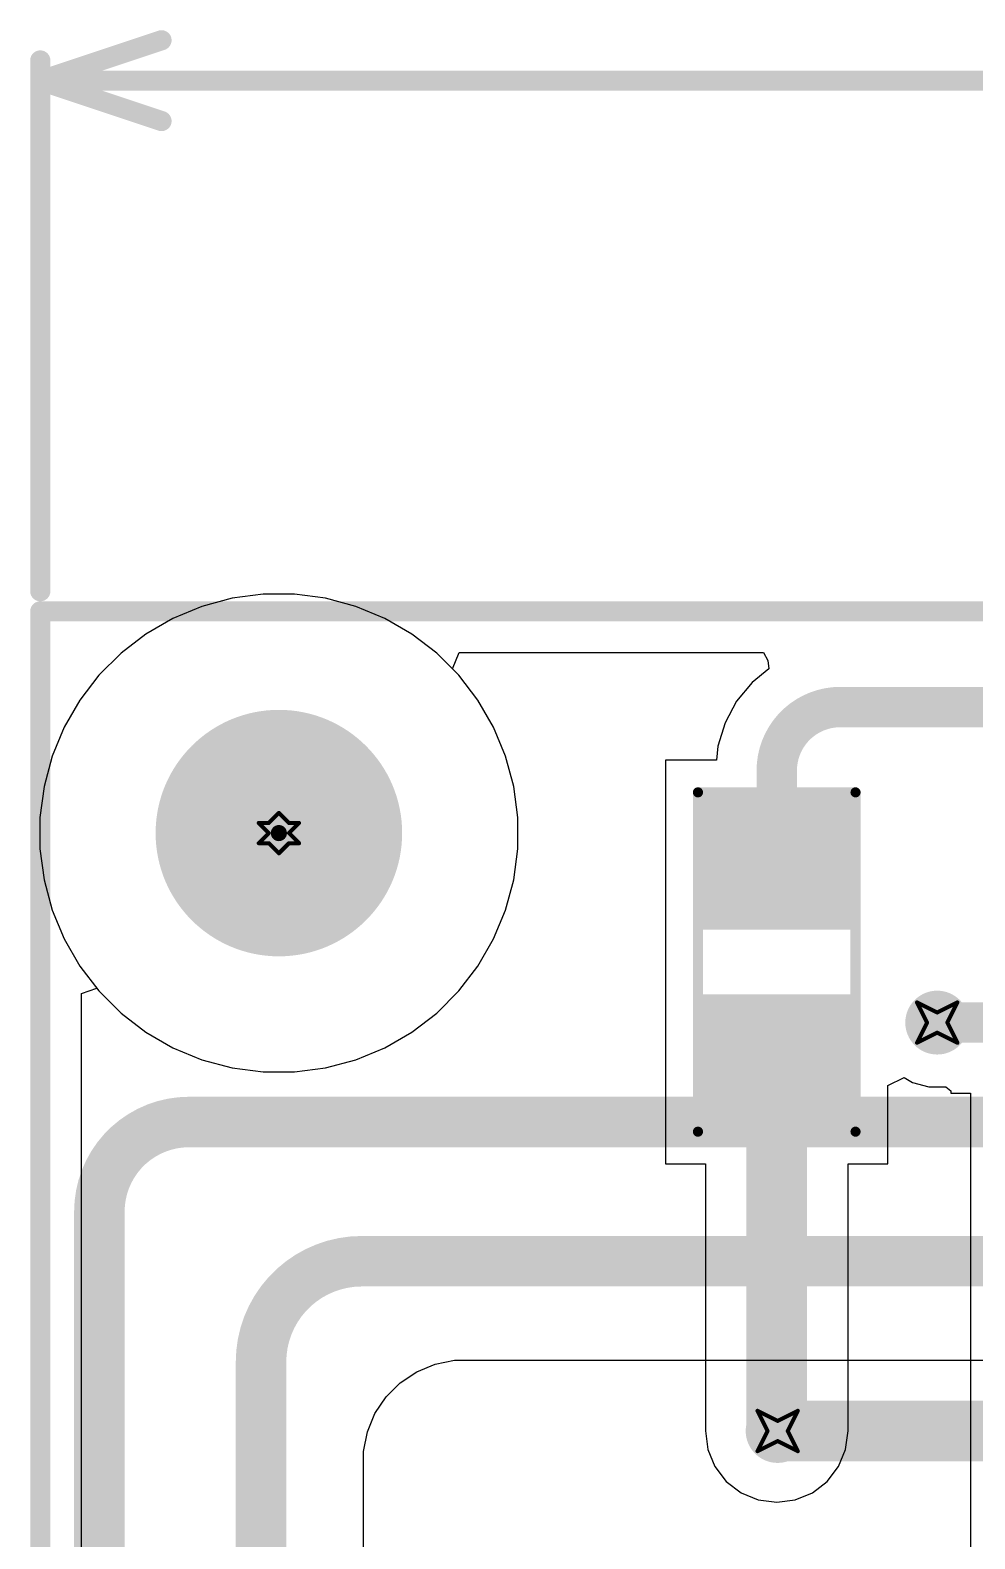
# Model space of a CAD drawing. Header units: inches. Extents: x 0 to 213, y 0 to 212.
# Drawn here: x -0.005 to 0.463, y 1.588 to 2.335 of the extents above; entities that cross this region are included whole.
import ezdxf

# ---------------------------------------------------------------- set-up
doc = ezdxf.new("R2010")
doc.units = ezdxf.units.IN
doc.header["$MEASUREMENT"] = 0
for name, color, linetype in [('Board Outline', 216, 'Continuous'), ('Bottom Layer', 5, 'Continuous'), ('Bottom Overlay', 54, 'Continuous'), ('Bottom Paste', 16, 'Continuous'), ('Bottom Solder', 6, 'Continuous'), ('Dimension', 6, 'Continuous'), ('Drill Drawing', 1, 'Continuous'), ('Multi-Layer', 9, 'Continuous'), ('Pad Holes', 156, 'Continuous'), ('Top Layer', 1, 'Continuous'), ('Top Solder', 216, 'Continuous'), ('Via Holes', 16, 'Continuous')]:
    doc.layers.add(name, color=color, linetype=linetype)

# ---------------------------------------------------------------- blocks, each defined once
blk = doc.blocks.new('R___1206_B_33')
at = {"layer": 'Bottom Layer'}
for points in [[(-0.08, 0.035), (-0.02, 0.035), (-0.02, -0.035), (-0.08, -0.035)], [(0.02, 0.035), (0.08, 0.035), (0.08, -0.035), (0.02, -0.035)]]:
    blk.add_hatch(color=5, dxfattribs=at).paths.add_polyline_path(points)
at = {"layer": 'Bottom Paste'}
for points in [[(-0.08, 0.035), (-0.02, 0.035), (-0.02, -0.035), (-0.08, -0.035)], [(0.02, 0.035), (0.08, 0.035), (0.08, -0.035), (0.02, -0.035)]]:
    blk.add_hatch(color=16, dxfattribs=at).paths.add_polyline_path(points)
at = {"layer": 'Bottom Solder'}
for points in [[(-0.084, 0.039), (-0.016, 0.039), (-0.016, -0.039), (-0.084, -0.039)], [(0.016, 0.039), (0.084, 0.039), (0.084, -0.039), (0.016, -0.039)]]:
    blk.add_hatch(color=6, dxfattribs=at).paths.add_polyline_path(points)
at = {"layer": 'Bottom Overlay', "const_width": 0.005}
for points in [[(-0.084, -0.039), (-0.084, 0.039)], [(0.084, 0.039), (-0.084, 0.039)], [(0.084, -0.039), (0.084, 0.039)], [(0.084, -0.039), (-0.084, -0.039)]]:
    blk.add_lwpolyline(points, dxfattribs=at)
at = {"layer": 'Bottom Overlay', "const_width": 0.0025}
for points in [[(-0.08525, 0.039, 1), (-0.08275, 0.039, 1)], [(-0.08525, 0.039, 1), (-0.08275, 0.039, 1)], [(0.08275, 0.039, 1), (0.08525, 0.039, 1)], [(0.08275, 0.039, 1), (0.08525, 0.039, 1)], [(-0.08525, -0.039, 1), (-0.08275, -0.039, 1)], [(-0.08525, -0.039, 1), (-0.08275, -0.039, 1)], [(0.08275, -0.039, 1), (0.08525, -0.039, 1)], [(0.08275, -0.039, 1), (0.08525, -0.039, 1)]]:
    blk.add_lwpolyline(points, format="xyb", close=True, dxfattribs=at)

msp = doc.modelspace()

# ---------------------------------------------------------------- hatches: boundary and pattern name
at = {"layer": 'Bottom Layer'}
h = msp.add_hatch(color=5, dxfattribs=at)
edge = h.paths.add_edge_path()
edge.add_arc((0.444, 1.84364), 0.01181, 0, 360)
h = msp.add_hatch(color=5, dxfattribs=at)
edge = h.paths.add_edge_path()
edge.add_arc((0.365, 1.64145), 0.01181, 0, 360)
at = {"layer": 'Bottom Solder'}
h = msp.add_hatch(color=6, dxfattribs=at)
edge = h.paths.add_edge_path()
edge.add_arc((0.11811, 1.93747), 0.004, 0, 360)
h = msp.add_hatch(color=6, dxfattribs=at)
edge = h.paths.add_edge_path()
edge.add_arc((0.444, 1.84364), 0.01581, 0, 360)
h = msp.add_hatch(color=6, dxfattribs=at)
edge = h.paths.add_edge_path()
edge.add_arc((0.365, 1.64145), 0.01581, 0, 360)
at = {"layer": 'Pad Holes'}
h = msp.add_hatch(color=7, dxfattribs=at)
edge = h.paths.add_edge_path()
edge.add_arc((0.11811, 1.93747), 0.06102, 0, 360)
at = {"layer": 'Top Layer'}
h = msp.add_hatch(color=1, dxfattribs=at)
edge = h.paths.add_edge_path()
edge.add_arc((0.444, 1.84364), 0.01181, 0, 360)
h = msp.add_hatch(color=1, dxfattribs=at)
edge = h.paths.add_edge_path()
edge.add_arc((0.365, 1.64145), 0.01181, 0, 360)
at = {"layer": 'Top Solder'}
h = msp.add_hatch(color=216, dxfattribs=at)
edge = h.paths.add_edge_path()
edge.add_arc((0.11811, 1.93747), 0.004, 0, 360)
h = msp.add_hatch(color=216, dxfattribs=at)
edge = h.paths.add_edge_path()
edge.add_arc((0.444, 1.84364), 0.01581, 0, 360)
h = msp.add_hatch(color=216, dxfattribs=at)
edge = h.paths.add_edge_path()
edge.add_arc((0.365, 1.64145), 0.01581, 0, 360)
at = {"layer": 'Via Holes'}
h = msp.add_hatch(color=7, dxfattribs=at)
edge = h.paths.add_edge_path()
edge.add_arc((0.444, 1.84364), 0.00591, 0, 360)
h = msp.add_hatch(color=7, dxfattribs=at)
edge = h.paths.add_edge_path()
edge.add_arc((0.365, 1.64145), 0.00591, 0, 360)

# ---------------------------------------------------------------- linework, layer by layer
at = {"layer": 'Board Outline', "const_width": 0.01}
for points in [[(0, 2.04724), (3.00697, 2.04724)], [(0, 0), (0, 2.04724)]]:
    msp.add_lwpolyline(points, dxfattribs=at)
at = {"layer": 'Board Outline', "const_width": 0.005}
msp.add_lwpolyline([(-0.0025, 2.04724, 1), (0.0025, 2.04724, 1)], format="xyb", close=True, dxfattribs=at)
msp.add_lwpolyline([(-0.0025, 2.04724, 1), (0.0025, 2.04724, 1)], format="xyb", close=True, dxfattribs=at)
at = {"layer": 'Bottom Layer'}
for p, q in [((0.20398, 2.01885), (0.20729, 2.02685)), ((0.20729, 2.02685), (0.35797, 2.02685)), ((0.35797, 2.02685), (0.36008, 2.02284)), ((0.20722, 2.01562), (0.20398, 2.01885)), ((0.36058, 2.01885), (0.35234, 2.01209)), ((0.36008, 2.02284), (0.36058, 2.01885)), ((0.21665, 2.00332), (0.20722, 2.01562)), ((0.35234, 2.01209), (0.34466, 2.00274)), ((0.22441, 1.98989), (0.21665, 2.00332)), ((0.34466, 2.00274), (0.33896, 1.99207)), ((0.23034, 1.97557), (0.22441, 1.98989)), ((0.33896, 1.99207), (0.33545, 1.98049)), ((0.33545, 1.98049), (0.33477, 1.97364)), ((0.23435, 1.9606), (0.23034, 1.97557)), ((0.33477, 1.97364), (0.30956, 1.97364)), ((0.30956, 1.97364), (0.30956, 1.87364)), ((0.23637, 1.94522), (0.23435, 1.9606)), ((0.23637, 1.92972), (0.23637, 1.94522)), ((0.23435, 1.91435), (0.23637, 1.92972)), ((0.23034, 1.89938), (0.23435, 1.91435)), ((0.22441, 1.88505), (0.23034, 1.89938)), ((0.21665, 1.87163), (0.22441, 1.88505)), ((0.20722, 1.85933), (0.21665, 1.87163)), ((0.30956, 1.87364), (0.30956, 1.77364)), ((0.02039, 1.85811), (0.02797, 1.86068)), ((0.02797, 1.86068), (0.029, 1.85933)), ((0.02039, 0.20581), (0.02039, 1.85811)), ((0.029, 1.85933), (0.03997, 1.84837)), ((0.19625, 1.84837), (0.20722, 1.85933)), ((0.03997, 1.84837), (0.05227, 1.83893)), ((0.18396, 1.83893), (0.19625, 1.84837)), ((0.05227, 1.83893), (0.06569, 1.83118)), ((0.17053, 1.83118), (0.18396, 1.83893)), ((0.06569, 1.83118), (0.08001, 1.82525)), ((0.15621, 1.82525), (0.17053, 1.83118)), ((0.08001, 1.82525), (0.09499, 1.82123)), ((0.14123, 1.82123), (0.15621, 1.82525)), ((0.09499, 1.82123), (0.11036, 1.81921)), ((0.11036, 1.81921), (0.12586, 1.81921)), ((0.12586, 1.81921), (0.14123, 1.82123)), ((0.41956, 1.81244), (0.42756, 1.8164)), ((0.42756, 1.8164), (0.43172, 1.814)), ((0.41956, 1.77364), (0.41956, 1.81244)), ((0.43172, 1.814), (0.43981, 1.81183)), ((0.43981, 1.81183), (0.44819, 1.81183)), ((0.44819, 1.81183), (0.45073, 1.80988)), ((0.45073, 1.80988), (0.45073, 1.80864)), ((0.45073, 1.80864), (0.46049, 1.80864)), ((0.46049, 1.80864), (0.46049, 0.25286)), ((0.30956, 1.77364), (0.32926, 1.77364)), ((0.32926, 1.77364), (0.32926, 1.64145)), ((0.39986, 1.64145), (0.39986, 1.77364)), ((0.39986, 1.77364), (0.41956, 1.77364)), ((0.32926, 1.64145), (0.33046, 1.63231)), ((0.39866, 1.63231), (0.39986, 1.64145)), ((0.33046, 1.63231), (0.33399, 1.6238)), ((0.39513, 1.6238), (0.39866, 1.63231)), ((0.33399, 1.6238), (0.3396, 1.61649)), ((0.38952, 1.61649), (0.39513, 1.6238)), ((0.3396, 1.61649), (0.34691, 1.61088)), ((0.38221, 1.61088), (0.38952, 1.61649)), ((0.34691, 1.61088), (0.35542, 1.60735)), ((0.35542, 1.60735), (0.36456, 1.60615)), ((0.36456, 1.60615), (0.3737, 1.60735)), ((0.3737, 1.60735), (0.38221, 1.61088))]:
    msp.add_line(p, q, dxfattribs=at)
at = {"layer": 'Bottom Layer', "const_width": 0.02}
msp.add_lwpolyline([(0.36456, 1.96845, -0.414214), (0.39599, 1.99988)], format="xyb", dxfattribs=at)
at = {"layer": 'Bottom Layer'}
for points, const_width in [([(0.39599, 1.99988), (0.63821, 1.99988)], 0.02), ([(0.36456, 1.92364), (0.36456, 1.96845)], 0.02), ([(0.444, 1.84364), (0.48823, 1.84364)], 0.02), ([(0.36456, 1.64145), (0.36456, 1.82364)], 0.03)]:
    msp.add_lwpolyline(points, dxfattribs=dict(at, const_width=const_width))
for points, const_width in [([(0.39099, 1.99988, 1), (0.40099, 1.99988, 1)], 0.01), ([(0.39099, 1.99988, 1), (0.40099, 1.99988, 1)], 0.01), ([(0.35956, 1.96845, 1), (0.36956, 1.96845, 1)], 0.01), ([(0.35956, 1.96845, 1), (0.36956, 1.96845, 1)], 0.01), ([(0.35956, 1.92364, 1), (0.36956, 1.92364, 1)], 0.01), ([(0.439, 1.84364, 1), (0.449, 1.84364, 1)], 0.01), ([(0.35706, 1.82364, 1), (0.37206, 1.82364, 1)], 0.015), ([(0.35706, 1.64145, 1), (0.37206, 1.64145, 1)], 0.015)]:
    msp.add_lwpolyline(points, format="xyb", close=True, dxfattribs=dict(at, const_width=const_width))
at = {"layer": 'Dimension', "const_width": 0.01}
for points in [[(0, 2.31), (0.06, 2.33)], [(0, 2.05724), (0, 2.32)], [(0, 2.31), (1.27655, 2.31)], [(0, 2.31), (0.06, 2.29)]]:
    msp.add_lwpolyline(points, dxfattribs=at)
at = {"layer": 'Dimension', "const_width": 0.005}
for points in [[(0.0575, 2.33, 1), (0.0625, 2.33, 1)], [(-0.0025, 2.32, 1), (0.0025, 2.32, 1)], [(-0.0025, 2.31, 1), (0.0025, 2.31, 1)], [(-0.0025, 2.31, 1), (0.0025, 2.31, 1)], [(-0.0025, 2.31, 1), (0.0025, 2.31, 1)], [(0.0575, 2.29, 1), (0.0625, 2.29, 1)], [(-0.0025, 2.05724, 1), (0.0025, 2.05724, 1)]]:
    msp.add_lwpolyline(points, format="xyb", close=True, dxfattribs=at)
at = {"layer": 'Drill Drawing', "const_width": 0.002}
for points in [[(0.10811, 1.94247), (0.11311, 1.93747)], [(0.10811, 1.94247), (0.11311, 1.94247)], [(0.11311, 1.94247), (0.11811, 1.94747)], [(0.11811, 1.94747), (0.12311, 1.94247)], [(0.12311, 1.94247), (0.12811, 1.94247)], [(0.12311, 1.93747), (0.12811, 1.94247)], [(0.10811, 1.93247), (0.11311, 1.93747)], [(0.12311, 1.93747), (0.12811, 1.93247)], [(0.10811, 1.93247), (0.11311, 1.93247)], [(0.11311, 1.93247), (0.11811, 1.92747)], [(0.11811, 1.92747), (0.12311, 1.93247)], [(0.12311, 1.93247), (0.12811, 1.93247)], [(0.434, 1.85364), (0.444, 1.84864)], [(0.434, 1.85364), (0.439, 1.84364)], [(0.444, 1.84864), (0.454, 1.85364)], [(0.449, 1.84364), (0.454, 1.85364)], [(0.434, 1.83364), (0.439, 1.84364)], [(0.434, 1.83364), (0.444, 1.83864)], [(0.444, 1.83864), (0.454, 1.83364)], [(0.449, 1.84364), (0.454, 1.83364)], [(0.355, 1.65145), (0.365, 1.64645)], [(0.355, 1.65145), (0.36, 1.64145)], [(0.365, 1.64645), (0.375, 1.65145)], [(0.37, 1.64145), (0.375, 1.65145)], [(0.355, 1.63145), (0.36, 1.64145)], [(0.355, 1.63145), (0.365, 1.63645)], [(0.365, 1.63645), (0.375, 1.63145)], [(0.37, 1.64145), (0.375, 1.63145)]]:
    msp.add_lwpolyline(points, dxfattribs=at)
at = {"layer": 'Drill Drawing', "const_width": 0.001}
for points in [[(0.10761, 1.94247, 1), (0.10861, 1.94247, 1)], [(0.10761, 1.94247, 1), (0.10861, 1.94247, 1)], [(0.11261, 1.94247, 1), (0.11361, 1.94247, 1)], [(0.11261, 1.94247, 1), (0.11361, 1.94247, 1)], [(0.11761, 1.94747, 1), (0.11861, 1.94747, 1)], [(0.11761, 1.94747, 1), (0.11861, 1.94747, 1)], [(0.12261, 1.94247, 1), (0.12361, 1.94247, 1)], [(0.12261, 1.94247, 1), (0.12361, 1.94247, 1)], [(0.12761, 1.94247, 1), (0.12861, 1.94247, 1)], [(0.12761, 1.94247, 1), (0.12861, 1.94247, 1)], [(0.11261, 1.93747, 1), (0.11361, 1.93747, 1)], [(0.11261, 1.93747, 1), (0.11361, 1.93747, 1)], [(0.12261, 1.93747, 1), (0.12361, 1.93747, 1)], [(0.12261, 1.93747, 1), (0.12361, 1.93747, 1)], [(0.10761, 1.93247, 1), (0.10861, 1.93247, 1)], [(0.10761, 1.93247, 1), (0.10861, 1.93247, 1)], [(0.11261, 1.93247, 1), (0.11361, 1.93247, 1)], [(0.11261, 1.93247, 1), (0.11361, 1.93247, 1)], [(0.11761, 1.92747, 1), (0.11861, 1.92747, 1)], [(0.11761, 1.92747, 1), (0.11861, 1.92747, 1)], [(0.12261, 1.93247, 1), (0.12361, 1.93247, 1)], [(0.12261, 1.93247, 1), (0.12361, 1.93247, 1)], [(0.12761, 1.93247, 1), (0.12861, 1.93247, 1)], [(0.12761, 1.93247, 1), (0.12861, 1.93247, 1)], [(0.4335, 1.85364, 1), (0.4345, 1.85364, 1)], [(0.4335, 1.85364, 1), (0.4345, 1.85364, 1)], [(0.4535, 1.85364, 1), (0.4545, 1.85364, 1)], [(0.4535, 1.85364, 1), (0.4545, 1.85364, 1)], [(0.4435, 1.84864, 1), (0.4445, 1.84864, 1)], [(0.4435, 1.84864, 1), (0.4445, 1.84864, 1)], [(0.4385, 1.84364, 1), (0.4395, 1.84364, 1)], [(0.4385, 1.84364, 1), (0.4395, 1.84364, 1)], [(0.4435, 1.83864, 1), (0.4445, 1.83864, 1)], [(0.4435, 1.83864, 1), (0.4445, 1.83864, 1)], [(0.4485, 1.84364, 1), (0.4495, 1.84364, 1)], [(0.4485, 1.84364, 1), (0.4495, 1.84364, 1)], [(0.4335, 1.83364, 1), (0.4345, 1.83364, 1)], [(0.4335, 1.83364, 1), (0.4345, 1.83364, 1)], [(0.4535, 1.83364, 1), (0.4545, 1.83364, 1)], [(0.4535, 1.83364, 1), (0.4545, 1.83364, 1)], [(0.3545, 1.65145, 1), (0.3555, 1.65145, 1)], [(0.3545, 1.65145, 1), (0.3555, 1.65145, 1)], [(0.3745, 1.65145, 1), (0.3755, 1.65145, 1)], [(0.3745, 1.65145, 1), (0.3755, 1.65145, 1)], [(0.3645, 1.64645, 1), (0.3655, 1.64645, 1)], [(0.3645, 1.64645, 1), (0.3655, 1.64645, 1)], [(0.3595, 1.64145, 1), (0.3605, 1.64145, 1)], [(0.3595, 1.64145, 1), (0.3605, 1.64145, 1)], [(0.3645, 1.63645, 1), (0.3655, 1.63645, 1)], [(0.3645, 1.63645, 1), (0.3655, 1.63645, 1)], [(0.3695, 1.64145, 1), (0.3705, 1.64145, 1)], [(0.3695, 1.64145, 1), (0.3705, 1.64145, 1)], [(0.3545, 1.63145, 1), (0.3555, 1.63145, 1)], [(0.3545, 1.63145, 1), (0.3555, 1.63145, 1)], [(0.3745, 1.63145, 1), (0.3755, 1.63145, 1)], [(0.3745, 1.63145, 1), (0.3755, 1.63145, 1)]]:
    msp.add_lwpolyline(points, format="xyb", close=True, dxfattribs=at)
at = {"layer": 'Multi-Layer'}
for p, q in [((0.11036, 2.05574), (0.09499, 2.05371)), ((0.11811, 2.05574), (0.11036, 2.05574)), ((0.12586, 2.05574), (0.11811, 2.05574)), ((0.14123, 2.05371), (0.12586, 2.05574)), ((0.08001, 2.0497), (0.06569, 2.04377)), ((0.09499, 2.05371), (0.08001, 2.0497)), ((0.15621, 2.0497), (0.14123, 2.05371)), ((0.17053, 2.04377), (0.15621, 2.0497)), ((0.06569, 2.04377), (0.05227, 2.03602)), ((0.18396, 2.03602), (0.17053, 2.04377)), ((0.05227, 2.03602), (0.03997, 2.02658)), ((0.19625, 2.02658), (0.18396, 2.03602)), ((0.03997, 2.02658), (0.029, 2.01562)), ((0.20722, 2.01562), (0.19625, 2.02658)), ((0.029, 2.01562), (0.01957, 2.00332)), ((0.21665, 2.00332), (0.20722, 2.01562)), ((0.01957, 2.00332), (0.01182, 1.98989)), ((0.22441, 1.98989), (0.21665, 2.00332)), ((0.01182, 1.98989), (0.00588, 1.97557)), ((0.23034, 1.97557), (0.22441, 1.98989)), ((0.00588, 1.97557), (0.00187, 1.9606)), ((0.23435, 1.9606), (0.23034, 1.97557)), ((0.00187, 1.9606), (-0.00015, 1.94522)), ((0.23637, 1.94522), (0.23435, 1.9606)), ((-0.00015, 1.94522), (-0.00015, 1.93747)), ((0.23637, 1.93747), (0.23637, 1.94522)), ((-0.00015, 1.93747), (-0.00015, 1.93747)), ((-0.00015, 1.93747), (-0.00015, 1.92972)), ((0.23637, 1.92972), (0.23637, 1.93747)), ((-0.00015, 1.92972), (0.00187, 1.91435)), ((0.23435, 1.91435), (0.23637, 1.92972)), ((0.00187, 1.91435), (0.00588, 1.89938)), ((0.23034, 1.89938), (0.23435, 1.91435)), ((0.00588, 1.89938), (0.01182, 1.88505)), ((0.22441, 1.88505), (0.23034, 1.89938)), ((0.01182, 1.88505), (0.01957, 1.87163)), ((0.21665, 1.87163), (0.22441, 1.88505)), ((0.01957, 1.87163), (0.029, 1.85933)), ((0.20722, 1.85933), (0.21665, 1.87163)), ((0.029, 1.85933), (0.03997, 1.84837)), ((0.19625, 1.84837), (0.20722, 1.85933)), ((0.03997, 1.84837), (0.05227, 1.83893)), ((0.18396, 1.83893), (0.19625, 1.84837)), ((0.05227, 1.83893), (0.06569, 1.83118)), ((0.17053, 1.83118), (0.18396, 1.83893)), ((0.06569, 1.83118), (0.08001, 1.82525)), ((0.15621, 1.82525), (0.17053, 1.83118)), ((0.08001, 1.82525), (0.09499, 1.82123)), ((0.14123, 1.82123), (0.15621, 1.82525)), ((0.09499, 1.82123), (0.11036, 1.81921)), ((0.11036, 1.81921), (0.11811, 1.81921)), ((0.11811, 1.81921), (0.12586, 1.81921)), ((0.12586, 1.81921), (0.14123, 1.82123))]:
    msp.add_line(p, q, dxfattribs=at)
at = {"layer": 'Top Layer'}
for p, q in [((0.18632, 1.67076), (0.19542, 1.67453)), ((0.19542, 1.67453), (0.20508, 1.67645)), ((0.20508, 1.67645), (0.21, 1.67645)), ((0.21, 1.67645), (0.21, 1.67645)), ((0.21, 1.67645), (0.56695, 1.67645)), ((0.17813, 1.66529), (0.18632, 1.67076)), ((0.16569, 1.65013), (0.17116, 1.65832)), ((0.17116, 1.65832), (0.17813, 1.66529)), ((0.16192, 1.64103), (0.16569, 1.65013)), ((0.16, 1.63137), (0.16192, 1.64103)), ((0.16, 1.62645), (0.16, 1.63137)), ((0.16, 1.52645), (0.16, 1.62645))]:
    msp.add_line(p, q, dxfattribs=at)
for points, const_width in [([(0.444, 1.84364), (2.136, 1.84364)], 0.015), ([(0.0736, 1.79443), (0.64836, 1.79443)], 0.025), ([(0.02925, 1.16037), (0.02925, 1.75008)], 0.025), ([(0.15912, 1.7255), (0.59948, 1.7255)], 0.025), ([(0.10927, 1.52257), (0.10927, 1.67564)], 0.025), ([(0.365, 1.64145), (0.54985, 1.64145)], 0.03)]:
    msp.add_lwpolyline(points, dxfattribs=dict(at, const_width=const_width))
for points, const_width in [([(0.44025, 1.84364, 1), (0.44775, 1.84364, 1)], 0.0075), ([(0.06735, 1.79443, 1), (0.07985, 1.79443, 1)], 0.0125), ([(0.06735, 1.79443, 1), (0.07985, 1.79443, 1)], 0.0125), ([(0.023, 1.75008, 1), (0.0355, 1.75008, 1)], 0.0125), ([(0.023, 1.75008, 1), (0.0355, 1.75008, 1)], 0.0125), ([(0.15287, 1.7255, 1), (0.16537, 1.7255, 1)], 0.0125), ([(0.15287, 1.7255, 1), (0.16537, 1.7255, 1)], 0.0125), ([(0.10302, 1.67564, 1), (0.11552, 1.67564, 1)], 0.0125), ([(0.10302, 1.67564, 1), (0.11552, 1.67564, 1)], 0.0125), ([(0.3575, 1.64145, 1), (0.3725, 1.64145, 1)], 0.015)]:
    msp.add_lwpolyline(points, format="xyb", close=True, dxfattribs=dict(at, const_width=const_width))
at = {"layer": 'Top Layer', "const_width": 0.025}
for points in [[(0.02925, 1.75008, -0.414214), (0.0736, 1.79443)], [(0.10927, 1.67564, -0.414214), (0.15912, 1.7255)]]:
    msp.add_lwpolyline(points, format="xyb", dxfattribs=at)

# ---------------------------------------------------------------- block references
at = {"rotation": 270}
msp.add_blockref('R___1206_B_33', (0.36456, 1.87364), dxfattribs=at)

doc.saveas('drawing.dxf')
